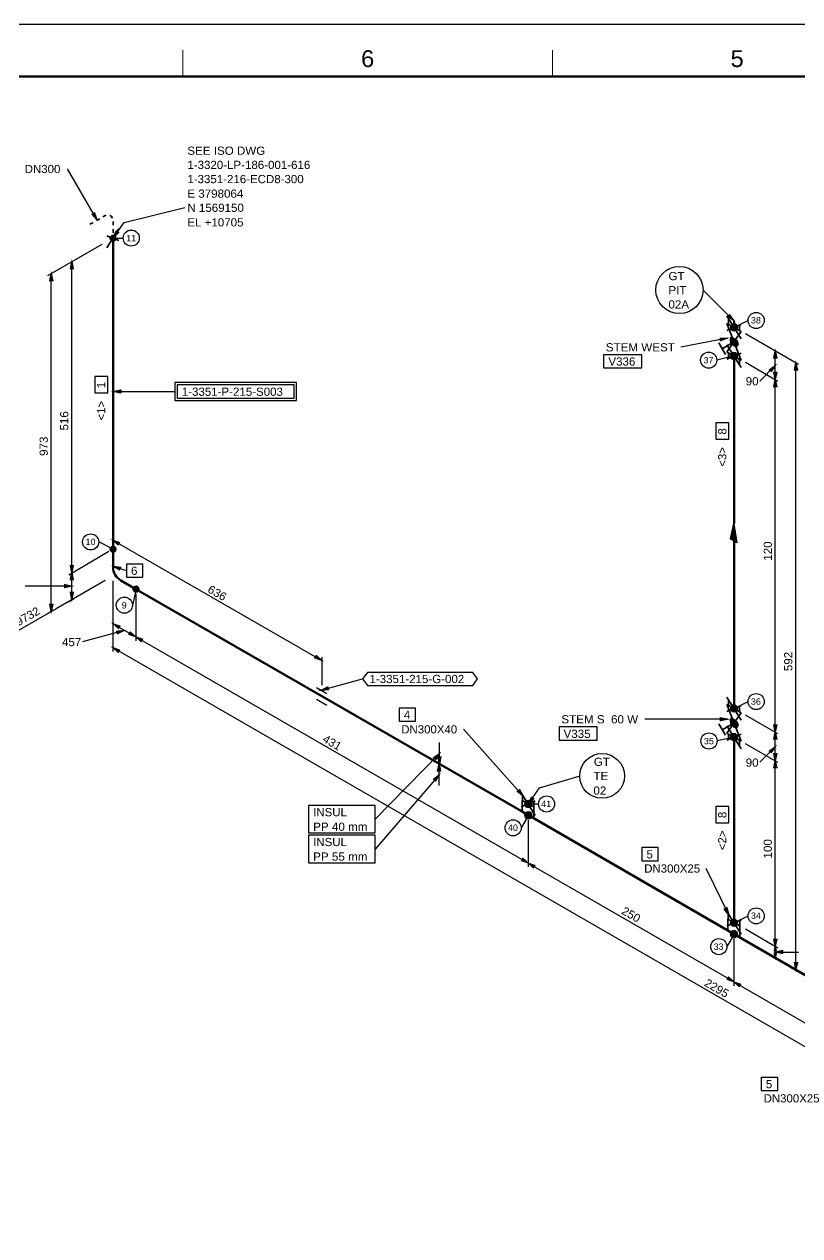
# Model space of a CAD drawing. Header units: inches. Extents: x 0 to 841, y 0 to 594.
# Drawn here: x 190.5 to 398.3, y 269.3 to 594 of the extents above; entities that cross this region are included whole.
import ezdxf
from ezdxf.enums import TextEntityAlignment as Align

# ---------------------------------------------------------------- set-up
doc = ezdxf.new("R2010")
doc.units = ezdxf.units.IN
doc.header["$MEASUREMENT"] = 0
for name, color, linetype in [('BG Border', 7, 'Continuous'), ('DIMLINES', 7, 'Continuous'), ('DIMTEXT', 7, 'Continuous'), ('FITTINGS', 7, 'Continuous'), ('ISOTEXT', 7, 'Continuous'), ('NOZZLES', 7, 'Continuous'), ('PIPE', 7, 'Continuous'), ('WELDS', 7, 'Continuous')]:
    doc.layers.add(name, color=color, linetype=linetype)
doc.styles.add('Arial', font='arial.ttf')

msp = doc.modelspace()

# ---------------------------------------------------------------- hatches: boundary and pattern name
at = {"layer": 'DIMLINES', "linetype": 'Continuous'}
for points in [[(203.64, 528.44), (203.24, 530.36), (202.84, 528.44)], [(198.12, 525.24), (197.72, 527.16), (197.32, 525.24)], [(392.12, 504.52), (391.72, 506.44), (391.32, 504.52)], [(390.6, 500.92), (391.72, 502.52), (390.12, 501.4)], [(391.32, 500.68), (391.72, 498.76), (392.12, 500.68)], [(397.64, 501.32), (397.24, 503.24), (396.84, 501.32)], [(392.12, 496.84), (391.72, 498.76), (391.32, 496.84)], [(216.04, 455.08), (214.2, 455.72), (215.64, 454.44)], [(202.84, 448.92), (203.24, 447), (203.64, 448.92)], [(203.64, 445.08), (203.24, 447), (202.84, 445.08)], [(201.32, 443), (203.24, 443.4), (201.32, 443.8)], [(202.84, 441.72), (203.24, 439.8), (203.64, 441.72)], [(197.32, 438.52), (197.72, 436.6), (198.12, 438.52)], [(216.12, 432.68), (214.28, 433.32), (215.72, 432.04)], [(215.48, 430.6), (217.24, 431.48), (215.32, 431.32)], [(218.52, 430.44), (220.36, 429.8), (218.92, 431.08)], [(222.2, 429.16), (220.36, 429.8), (221.8, 428.52)], [(216.04, 426.28), (214.2, 426.92), (215.64, 425.64)], [(268.36, 424.12), (270.2, 423.48), (268.76, 424.76)], [(391.32, 406.2), (391.72, 404.28), (392.12, 406.2)], [(392.12, 402.36), (391.72, 404.28), (391.32, 402.36)], [(390.6, 398.76), (391.72, 400.36), (390.12, 399.24)], [(300.68, 396.92), (301.72, 398.52), (300.12, 397.4)], [(301.32, 397.64), (301.72, 395.72), (302.12, 397.64)], [(391.32, 398.52), (391.72, 396.6), (392.12, 398.52)], [(392.12, 394.68), (391.72, 396.6), (391.32, 394.68)], [(302.04, 393.8), (301.64, 395.72), (301.24, 393.8)], [(300.68, 391.16), (301.64, 392.84), (300.12, 391.64)], [(323.72, 369.8), (325.56, 369.16), (324.12, 370.44)], [(327.32, 368.52), (325.48, 369.16), (326.92, 367.88)], [(391.32, 348.76), (391.72, 346.84), (392.12, 348.76)], [(391.96, 345.72), (391.72, 346.84), (391.48, 345.72)], [(391.48, 344.92), (391.72, 343.8), (391.96, 344.92)], [(393.64, 345.72), (391.72, 345.32), (393.64, 344.92)], [(396.84, 342.52), (397.24, 340.6), (397.64, 342.52)], [(378.84, 337.96), (380.68, 337.32), (379.24, 338.6)], [(382.44, 336.68), (380.6, 337.32), (382.04, 336.04)]]:
    msp.add_hatch(color=2, dxfattribs=at).paths.add_polyline_path(points)
at = {"layer": 'DIMLINES', "linetype": 'ByBlock'}
h = msp.add_hatch(dxfattribs=at)
h.set_pattern_fill('LINE', scale=25.4, style=0)
h.paths.add_polyline_path([(203.64, 528.44), (203.24, 530.36), (202.84, 528.44)])
h = msp.add_hatch(dxfattribs=at)
h.set_pattern_fill('LINE', scale=25.4, style=0)
h.paths.add_polyline_path([(198.12, 525.24), (197.72, 527.16), (197.32, 525.24)])
h = msp.add_hatch(dxfattribs=at)
h.set_pattern_fill('LINE', scale=25.4, style=0)
h.paths.add_polyline_path([(392.12, 504.52), (391.72, 506.44), (391.32, 504.52)])
h = msp.add_hatch(dxfattribs=at)
h.set_pattern_fill('LINE', scale=25.4, style=0)
h.paths.add_polyline_path([(390.6, 500.92), (391.72, 502.52), (390.12, 501.4)])
h = msp.add_hatch(dxfattribs=at)
h.set_pattern_fill('LINE', scale=25.4, style=0)
h.paths.add_polyline_path([(391.32, 500.68), (391.72, 498.76), (392.12, 500.68)])
h = msp.add_hatch(dxfattribs=at)
h.set_pattern_fill('LINE', scale=25.4, style=0)
h.paths.add_polyline_path([(397.64, 501.32), (397.24, 503.24), (396.84, 501.32)])
h = msp.add_hatch(dxfattribs=at)
h.set_pattern_fill('LINE', scale=25.4, style=0)
h.paths.add_polyline_path([(392.12, 496.84), (391.72, 498.76), (391.32, 496.84)])
h = msp.add_hatch(dxfattribs=at)
h.set_pattern_fill('LINE', scale=25.4, style=0)
h.paths.add_polyline_path([(216.04, 455.08), (214.2, 455.72), (215.64, 454.44)])
h = msp.add_hatch(dxfattribs=at)
h.set_pattern_fill('LINE', scale=25.4, style=0)
h.paths.add_polyline_path([(202.84, 448.92), (203.24, 447), (203.64, 448.92)])
h = msp.add_hatch(dxfattribs=at)
h.set_pattern_fill('LINE', scale=25.4, style=0)
h.paths.add_polyline_path([(203.64, 445.08), (203.24, 447), (202.84, 445.08)])
h = msp.add_hatch(dxfattribs=at)
h.set_pattern_fill('LINE', scale=25.4, style=0)
h.paths.add_polyline_path([(201.32, 443), (203.24, 443.4), (201.32, 443.8)])
h = msp.add_hatch(dxfattribs=at)
h.set_pattern_fill('LINE', scale=25.4, style=0)
h.paths.add_polyline_path([(202.84, 441.72), (203.24, 439.8), (203.64, 441.72)])
h = msp.add_hatch(dxfattribs=at)
h.set_pattern_fill('LINE', scale=25.4, style=0)
h.paths.add_polyline_path([(197.32, 438.52), (197.72, 436.6), (198.12, 438.52)])
h = msp.add_hatch(dxfattribs=at)
h.set_pattern_fill('LINE', scale=25.4, style=0)
h.paths.add_polyline_path([(216.12, 432.68), (214.28, 433.32), (215.72, 432.04)])
h = msp.add_hatch(dxfattribs=at)
h.set_pattern_fill('LINE', scale=25.4, style=0)
h.paths.add_polyline_path([(215.48, 430.6), (217.24, 431.48), (215.32, 431.32)])
h = msp.add_hatch(dxfattribs=at)
h.set_pattern_fill('LINE', scale=25.4, style=0)
h.paths.add_polyline_path([(218.52, 430.44), (220.36, 429.8), (218.92, 431.08)])
h = msp.add_hatch(dxfattribs=at)
h.set_pattern_fill('LINE', scale=25.4, style=0)
h.paths.add_polyline_path([(222.2, 429.16), (220.36, 429.8), (221.8, 428.52)])
h = msp.add_hatch(dxfattribs=at)
h.set_pattern_fill('LINE', scale=25.4, style=0)
h.paths.add_polyline_path([(216.04, 426.28), (214.2, 426.92), (215.64, 425.64)])
h = msp.add_hatch(dxfattribs=at)
h.set_pattern_fill('LINE', scale=25.4, style=0)
h.paths.add_polyline_path([(268.36, 424.12), (270.2, 423.48), (268.76, 424.76)])
h = msp.add_hatch(dxfattribs=at)
h.set_pattern_fill('LINE', scale=25.4, style=0)
h.paths.add_polyline_path([(391.32, 406.2), (391.72, 404.28), (392.12, 406.2)])
h = msp.add_hatch(dxfattribs=at)
h.set_pattern_fill('LINE', scale=25.4, style=0)
h.paths.add_polyline_path([(392.12, 402.36), (391.72, 404.28), (391.32, 402.36)])
h = msp.add_hatch(dxfattribs=at)
h.set_pattern_fill('LINE', scale=25.4, style=0)
h.paths.add_polyline_path([(390.6, 398.76), (391.72, 400.36), (390.12, 399.24)])
h = msp.add_hatch(dxfattribs=at)
h.set_pattern_fill('LINE', scale=25.4, style=0)
h.paths.add_polyline_path([(300.68, 396.92), (301.72, 398.52), (300.12, 397.4)])
h = msp.add_hatch(dxfattribs=at)
h.set_pattern_fill('LINE', scale=25.4, style=0)
h.paths.add_polyline_path([(301.32, 397.64), (301.72, 395.72), (302.12, 397.64)])
h = msp.add_hatch(dxfattribs=at)
h.set_pattern_fill('LINE', scale=25.4, style=0)
h.paths.add_polyline_path([(391.32, 398.52), (391.72, 396.6), (392.12, 398.52)])
h = msp.add_hatch(dxfattribs=at)
h.set_pattern_fill('LINE', scale=25.4, style=0)
h.paths.add_polyline_path([(392.12, 394.68), (391.72, 396.6), (391.32, 394.68)])
h = msp.add_hatch(dxfattribs=at)
h.set_pattern_fill('LINE', scale=25.4, style=0)
h.paths.add_polyline_path([(302.04, 393.8), (301.64, 395.72), (301.24, 393.8)])
h = msp.add_hatch(dxfattribs=at)
h.set_pattern_fill('LINE', scale=25.4, style=0)
h.paths.add_polyline_path([(300.68, 391.16), (301.64, 392.84), (300.12, 391.64)])
h = msp.add_hatch(dxfattribs=at)
h.set_pattern_fill('LINE', scale=25.4, style=0)
h.paths.add_polyline_path([(323.72, 369.8), (325.56, 369.16), (324.12, 370.44)])
h = msp.add_hatch(dxfattribs=at)
h.set_pattern_fill('LINE', scale=25.4, style=0)
h.paths.add_polyline_path([(327.32, 368.52), (325.48, 369.16), (326.92, 367.88)])
h = msp.add_hatch(dxfattribs=at)
h.set_pattern_fill('LINE', scale=25.4, style=0)
h.paths.add_polyline_path([(391.32, 348.76), (391.72, 346.84), (392.12, 348.76)])
h = msp.add_hatch(dxfattribs=at)
h.set_pattern_fill('LINE', scale=25.4, style=0)
h.paths.add_polyline_path([(391.96, 345.72), (391.72, 346.84), (391.48, 345.72)])
h = msp.add_hatch(dxfattribs=at)
h.set_pattern_fill('LINE', scale=25.4, style=0)
h.paths.add_polyline_path([(391.48, 344.92), (391.72, 343.8), (391.96, 344.92)])
h = msp.add_hatch(dxfattribs=at)
h.set_pattern_fill('LINE', scale=25.4, style=0)
h.paths.add_polyline_path([(393.64, 345.72), (391.72, 345.32), (393.64, 344.92)])
h = msp.add_hatch(dxfattribs=at)
h.set_pattern_fill('LINE', scale=25.4, style=0)
h.paths.add_polyline_path([(396.84, 342.52), (397.24, 340.6), (397.64, 342.52)])
h = msp.add_hatch(dxfattribs=at)
h.set_pattern_fill('LINE', scale=25.4, style=0)
h.paths.add_polyline_path([(378.84, 337.96), (380.68, 337.32), (379.24, 338.6)])
h = msp.add_hatch(dxfattribs=at)
h.set_pattern_fill('LINE', scale=25.4, style=0)
h.paths.add_polyline_path([(382.44, 336.68), (380.6, 337.32), (382.04, 336.04)])
at = {"layer": 'ISOTEXT', "linetype": 'Continuous'}
for points in [[(208.68, 543.08), (209.96, 541.64), (209.32, 543.48)], [(215.16, 538.6), (214.36, 536.84), (215.8, 538.2)], [(379, 515.64), (380.6, 514.52), (379.48, 516.12)], [(377.08, 509.16), (378.92, 509.88), (377, 509.88)], [(216.36, 495.96), (214.44, 495.56), (216.36, 495.16)], [(216.28, 448.44), (214.36, 448.68), (216.04, 447.72)], [(271.8, 416.36), (270.04, 415.48), (271.96, 415.64)], [(377, 407.32), (378.92, 407.72), (377, 408.12)], [(322.6, 388.36), (324.12, 387.16), (323.16, 388.84)], [(326.36, 386.84), (325.64, 385), (327, 386.36)], [(378.04, 356.84), (379.24, 355.32), (378.76, 357.24)]]:
    msp.add_hatch(color=2, dxfattribs=at).paths.add_polyline_path(points)
at = {"layer": 'ISOTEXT', "linetype": 'ByBlock'}
h = msp.add_hatch(dxfattribs=at)
h.set_pattern_fill('LINE', scale=25.4, style=0)
h.paths.add_polyline_path([(208.68, 543.08), (209.96, 541.64), (209.32, 543.48)])
h = msp.add_hatch(dxfattribs=at)
h.set_pattern_fill('LINE', scale=25.4, style=0)
h.paths.add_polyline_path([(215.16, 538.6), (214.36, 536.84), (215.8, 538.2)])
h = msp.add_hatch(dxfattribs=at)
h.set_pattern_fill('LINE', scale=25.4, style=0)
h.paths.add_polyline_path([(379, 515.64), (380.6, 514.52), (379.48, 516.12)])
h = msp.add_hatch(dxfattribs=at)
h.set_pattern_fill('LINE', scale=25.4, style=0)
h.paths.add_polyline_path([(377.08, 509.16), (378.92, 509.88), (377, 509.88)])
h = msp.add_hatch(dxfattribs=at)
h.set_pattern_fill('LINE', scale=25.4, style=0)
h.paths.add_polyline_path([(216.36, 495.96), (214.44, 495.56), (216.36, 495.16)])
h = msp.add_hatch(dxfattribs=at)
h.set_pattern_fill('LINE', scale=25.4, style=0)
h.paths.add_polyline_path([(216.28, 448.44), (214.36, 448.68), (216.04, 447.72)])
h = msp.add_hatch(dxfattribs=at)
h.set_pattern_fill('LINE', scale=25.4, style=0)
h.paths.add_polyline_path([(271.8, 416.36), (270.04, 415.48), (271.96, 415.64)])
h = msp.add_hatch(dxfattribs=at)
h.set_pattern_fill('LINE', scale=25.4, style=0)
h.paths.add_polyline_path([(377, 407.32), (378.92, 407.72), (377, 408.12)])
h = msp.add_hatch(dxfattribs=at)
h.set_pattern_fill('LINE', scale=25.4, style=0)
h.paths.add_polyline_path([(322.6, 388.36), (324.12, 387.16), (323.16, 388.84)])
h = msp.add_hatch(dxfattribs=at)
h.set_pattern_fill('LINE', scale=25.4, style=0)
h.paths.add_polyline_path([(326.36, 386.84), (325.64, 385), (327, 386.36)])
h = msp.add_hatch(dxfattribs=at)
h.set_pattern_fill('LINE', scale=25.4, style=0)
h.paths.add_polyline_path([(378.04, 356.84), (379.24, 355.32), (378.76, 357.24)])
at = {"layer": 'NOZZLES', "linetype": 'Continuous'}
h = msp.add_hatch(color=7, dxfattribs=at)
edge = h.paths.add_edge_path()
edge.add_arc((214.28, 536.68), 0.76, 0, 360)
at = {"layer": 'NOZZLES', "linetype": 'ByBlock'}
h = msp.add_hatch(dxfattribs=at)
h.set_pattern_fill('LINE', scale=25.4, style=0)
edge = h.paths.add_edge_path()
edge.add_arc((214.28, 536.68), 0.76, 0, 360)
at = {"layer": 'NOZZLES', "linetype": 'Continuous'}
h = msp.add_hatch(color=7, dxfattribs=at)
edge = h.paths.add_edge_path()
edge.add_arc((380.68, 512.76), 0.92, 0, 360)
at = {"layer": 'NOZZLES', "linetype": 'ByBlock'}
h = msp.add_hatch(dxfattribs=at)
h.set_pattern_fill('LINE', scale=25.4, style=0)
edge = h.paths.add_edge_path()
edge.add_arc((380.68, 512.76), 0.92, 0, 360)
at = {"layer": 'NOZZLES', "linetype": 'Continuous'}
h = msp.add_hatch(color=7, dxfattribs=at)
edge = h.paths.add_edge_path()
edge.add_arc((380.68, 505.08), 0.92, 0, 360)
at = {"layer": 'NOZZLES', "linetype": 'ByBlock'}
h = msp.add_hatch(dxfattribs=at)
h.set_pattern_fill('LINE', scale=25.4, style=0)
edge = h.paths.add_edge_path()
edge.add_arc((380.68, 505.08), 0.92, 0, 360)
at = {"layer": 'NOZZLES', "linetype": 'Continuous'}
h = msp.add_hatch(color=7, dxfattribs=at)
edge = h.paths.add_edge_path()
edge.add_arc((214.28, 453.32), 0.76, 0, 360)
at = {"layer": 'NOZZLES', "linetype": 'ByBlock'}
h = msp.add_hatch(dxfattribs=at)
h.set_pattern_fill('LINE', scale=25.4, style=0)
edge = h.paths.add_edge_path()
edge.add_arc((214.28, 453.32), 0.76, 0, 360)
at = {"layer": 'NOZZLES', "linetype": 'Continuous'}
h = msp.add_hatch(color=7, dxfattribs=at)
edge = h.paths.add_edge_path()
edge.add_arc((220.44, 442.6), 0.76, 0, 360)
at = {"layer": 'NOZZLES', "linetype": 'ByBlock'}
h = msp.add_hatch(dxfattribs=at)
h.set_pattern_fill('LINE', scale=25.4, style=0)
edge = h.paths.add_edge_path()
edge.add_arc((220.44, 442.6), 0.76, 0, 360)
at = {"layer": 'NOZZLES', "linetype": 'Continuous'}
h = msp.add_hatch(color=7, dxfattribs=at)
edge = h.paths.add_edge_path()
edge.add_arc((380.68, 410.6), 0.92, 0, 360)
at = {"layer": 'NOZZLES', "linetype": 'ByBlock'}
h = msp.add_hatch(dxfattribs=at)
h.set_pattern_fill('LINE', scale=25.4, style=0)
edge = h.paths.add_edge_path()
edge.add_arc((380.68, 410.6), 0.92, 0, 360)
at = {"layer": 'NOZZLES', "linetype": 'Continuous'}
h = msp.add_hatch(color=7, dxfattribs=at)
edge = h.paths.add_edge_path()
edge.add_arc((380.68, 402.92), 0.92, 0, 360)
at = {"layer": 'NOZZLES', "linetype": 'ByBlock'}
h = msp.add_hatch(dxfattribs=at)
h.set_pattern_fill('LINE', scale=25.4, style=0)
edge = h.paths.add_edge_path()
edge.add_arc((380.68, 402.92), 0.92, 0, 360)
at = {"layer": 'NOZZLES', "linetype": 'Continuous'}
h = msp.add_hatch(color=7, dxfattribs=at)
edge = h.paths.add_edge_path()
edge.add_arc((325.56, 385), 0.92, 0, 360)
at = {"layer": 'NOZZLES', "linetype": 'ByBlock'}
h = msp.add_hatch(dxfattribs=at)
h.set_pattern_fill('LINE', scale=25.4, style=0)
edge = h.paths.add_edge_path()
edge.add_arc((325.56, 385), 0.92, 0, 360)
at = {"layer": 'NOZZLES', "linetype": 'Continuous'}
h = msp.add_hatch(color=7, dxfattribs=at)
edge = h.paths.add_edge_path()
edge.add_arc((325.56, 381.96), 0.92, 0, 360)
at = {"layer": 'NOZZLES', "linetype": 'ByBlock'}
h = msp.add_hatch(dxfattribs=at)
h.set_pattern_fill('LINE', scale=25.4, style=0)
edge = h.paths.add_edge_path()
edge.add_arc((325.56, 381.96), 0.92, 0, 360)
at = {"layer": 'NOZZLES', "linetype": 'Continuous'}
h = msp.add_hatch(color=7, dxfattribs=at)
edge = h.paths.add_edge_path()
edge.add_arc((380.68, 353.16), 0.92, 0, 360)
at = {"layer": 'NOZZLES', "linetype": 'ByBlock'}
h = msp.add_hatch(dxfattribs=at)
h.set_pattern_fill('LINE', scale=25.4, style=0)
edge = h.paths.add_edge_path()
edge.add_arc((380.68, 353.16), 0.92, 0, 360)
at = {"layer": 'NOZZLES', "linetype": 'Continuous'}
h = msp.add_hatch(color=7, dxfattribs=at)
edge = h.paths.add_edge_path()
edge.add_arc((380.68, 350.12), 0.92, 0, 360)
at = {"layer": 'NOZZLES', "linetype": 'ByBlock'}
h = msp.add_hatch(dxfattribs=at)
h.set_pattern_fill('LINE', scale=25.4, style=0)
edge = h.paths.add_edge_path()
edge.add_arc((380.68, 350.12), 0.92, 0, 360)

# ---------------------------------------------------------------- linework, layer by layer
at = {"layer": 'BG Border', "color": 7, "linetype": 'Continuous', "lineweight": 25}
msp.add_line((0, 594), (841, 594), dxfattribs=at)
at = {"layer": 'BG Border', "color": 7, "linetype": 'Continuous', "lineweight": 13}
for p, q in [((233, 580), (233, 587.02)), ((332, 580), (332, 587.02))]:
    msp.add_line(p, q, dxfattribs=at)
at = {"layer": 'BG Border', "color": 3, "linetype": 'Continuous', "lineweight": 120}
msp.add_line((35, 580), (827, 580), dxfattribs=at)
msp.add_lwpolyline([(827, 580), (35, 580), (35, 14), (827, 14)], close=True, dxfattribs=at)
at = {"layer": 'DIMLINES', "color": 2, "linetype": 'Continuous', "lineweight": 30}
for p, q in [((196.84, 526.68), (211.4, 535.08)), ((202.84, 528.44), (203.24, 530.36)), ((203.24, 530.36), (203.64, 528.44)), ((203.24, 447), (203.24, 530.36)), ((197.32, 525.24), (197.72, 527.16)), ((197.72, 527.16), (198.12, 525.24)), ((197.72, 436.6), (197.72, 527.16)), ((203.64, 528.44), (202.84, 528.44)), ((198.12, 525.24), (197.32, 525.24)), ((397.96, 502.76), (383.72, 511)), ((391.32, 504.52), (391.72, 506.44)), ((392.12, 504.52), (391.32, 504.52)), ((391.72, 506.44), (392.12, 504.52)), ((391.72, 498.76), (391.72, 506.44)), ((392.36, 498.28), (383.72, 503.32)), ((391.72, 502.52), (387.56, 498.36)), ((390.12, 501.4), (391.72, 502.52)), ((390.6, 500.92), (390.12, 501.4)), ((391.72, 502.52), (390.6, 500.92)), ((391.72, 498.76), (391.32, 500.68)), ((391.32, 500.68), (392.12, 500.68)), ((392.12, 500.68), (391.72, 498.76)), ((396.84, 501.32), (397.24, 503.24)), ((397.64, 501.32), (396.84, 501.32)), ((397.24, 503.24), (397.64, 501.32)), ((397.24, 340.6), (397.24, 503.24)), ((391.32, 496.84), (391.72, 498.76)), ((391.72, 498.76), (392.12, 496.84)), ((391.72, 404.28), (391.72, 498.76)), ((392.12, 496.84), (391.32, 496.84)), ((214.2, 455.72), (216.04, 455.08)), ((215.64, 454.44), (214.2, 455.72)), ((214.2, 455.72), (270.2, 423.48)), ((214.28, 456.68), (214.28, 454.76)), ((216.04, 455.08), (215.64, 454.44)), ((202.44, 446.44), (213.16, 452.76)), ((203.24, 447), (202.84, 448.92)), ((202.84, 448.92), (203.64, 448.92)), ((203.64, 448.92), (203.24, 447)), ((212.2, 444.92), (199, 437.32)), ((202.84, 445.08), (203.24, 447)), ((203.64, 445.08), (202.84, 445.08)), ((203.24, 447), (203.64, 445.08)), ((203.24, 439.8), (203.24, 447)), ((203.24, 443.4), (190.76, 443.4)), ((201.32, 443), (201.32, 443.8)), ((201.32, 443.8), (203.24, 443.4)), ((203.24, 443.4), (201.32, 443)), ((203.24, 439.8), (202.84, 441.72)), ((202.84, 441.72), (203.64, 441.72)), ((203.64, 441.72), (203.24, 439.8)), ((214.28, 425.88), (214.28, 444.84)), ((197.72, 436.6), (197.32, 438.52)), ((197.32, 438.52), (198.12, 438.52)), ((198.12, 438.52), (197.72, 436.6)), ((202.36, 439.16), (203.96, 440.04)), ((220.44, 428.76), (220.44, 441.32)), ((199, 437.32), (182.68, 427.96)), ((196.84, 436.12), (198.44, 437)), ((214.28, 433.32), (216.12, 432.68)), ((215.72, 432.04), (214.28, 433.32)), ((214.28, 433.32), (220.36, 429.8)), ((216.12, 432.68), (215.72, 432.04)), ((217.24, 431.48), (206.12, 428.44)), ((215.32, 431.32), (217.24, 431.48)), ((215.48, 430.6), (215.32, 431.32)), ((217.24, 431.48), (215.48, 430.6)), ((218.52, 430.44), (218.92, 431.08)), ((220.36, 429.8), (218.52, 430.44)), ((218.92, 431.08), (220.36, 429.8)), ((220.36, 429.8), (222.2, 429.16)), ((221.8, 428.52), (220.36, 429.8)), ((220.36, 429.8), (325.56, 369.16)), ((222.2, 429.16), (221.8, 428.52)), ((214.2, 426.92), (216.04, 426.28)), ((215.64, 425.64), (214.2, 426.92)), ((214.2, 426.92), (548.52, 234.04)), ((216.04, 426.28), (215.64, 425.64)), ((268.36, 424.12), (268.76, 424.76)), ((270.2, 423.48), (268.36, 424.12)), ((268.76, 424.76), (270.2, 423.48)), ((270.2, 424.36), (270.2, 416.84)), ((392.36, 403.8), (383.72, 408.84)), ((391.72, 404.28), (391.32, 406.2)), ((391.32, 406.2), (392.12, 406.2)), ((392.12, 406.2), (391.72, 404.28)), ((391.32, 402.36), (391.72, 404.28)), ((391.72, 404.28), (392.12, 402.36)), ((391.72, 396.6), (391.72, 404.28)), ((301.72, 395.72), (301.72, 401.48)), ((392.36, 396.12), (383.72, 401.16)), ((391.72, 400.36), (387.56, 396.2)), ((390.12, 399.24), (391.72, 400.36)), ((391.72, 400.36), (390.6, 398.76)), ((392.12, 402.36), (391.32, 402.36)), ((301.72, 398.52), (284.52, 380.92)), ((300.12, 397.4), (301.72, 398.52)), ((300.68, 396.92), (300.12, 397.4)), ((301.72, 398.52), (300.68, 396.92)), ((301.72, 395.72), (301.32, 397.64)), ((301.32, 397.64), (302.12, 397.64)), ((302.12, 397.64), (301.72, 395.72)), ((390.6, 398.76), (390.12, 399.24)), ((391.72, 396.6), (391.32, 398.52)), ((391.32, 398.52), (392.12, 398.52)), ((391.32, 394.68), (391.72, 396.6)), ((392.12, 398.52), (391.72, 396.6)), ((391.72, 396.6), (392.12, 394.68)), ((391.72, 346.84), (391.72, 396.6)), ((300.92, 396.12), (302.52, 395.24)), ((300.92, 396.12), (302.52, 395.24)), ((301.24, 393.8), (301.64, 395.72)), ((302.04, 393.8), (301.24, 393.8)), ((301.64, 395.72), (302.04, 393.8)), ((301.64, 389.96), (301.64, 395.72)), ((392.12, 394.68), (391.32, 394.68)), ((301.64, 392.84), (284.52, 372.92)), ((300.12, 391.64), (301.64, 392.84)), ((300.68, 391.16), (300.12, 391.64)), ((301.64, 392.84), (300.68, 391.16)), ((284.52, 384.6), (266.68, 384.6)), ((266.68, 384.6), (266.68, 377.24)), ((284.52, 377.24), (284.52, 384.6)), ((325.56, 368.12), (325.56, 380.68)), ((266.68, 377.24), (284.52, 377.24)), ((284.52, 376.6), (266.68, 376.6)), ((266.68, 376.6), (266.68, 369.24)), ((284.52, 369.24), (284.52, 376.6)), ((323.72, 369.8), (324.12, 370.44)), ((324.12, 370.44), (325.56, 369.16)), ((266.68, 369.24), (284.52, 369.24)), ((325.56, 369.16), (323.72, 369.8)), ((325.48, 369.16), (327.32, 368.52)), ((326.92, 367.88), (325.48, 369.16)), ((325.48, 369.16), (380.68, 337.32)), ((327.32, 368.52), (326.92, 367.88)), ((392.36, 346.36), (383.72, 351.4)), ((380.68, 336.28), (380.68, 348.84)), ((391.72, 346.84), (391.32, 348.76)), ((391.32, 348.76), (392.12, 348.76)), ((392.12, 348.76), (391.72, 346.84)), ((391.48, 345.72), (391.72, 346.84)), ((391.96, 345.72), (391.48, 345.72)), ((391.72, 343.8), (391.48, 344.92)), ((391.48, 344.92), (391.96, 344.92)), ((391.72, 346.84), (391.96, 345.72)), ((391.72, 343.8), (391.72, 346.84)), ((391.72, 345.32), (393.64, 345.72)), ((393.64, 344.92), (391.72, 345.32)), ((391.72, 345.32), (397.96, 345.32)), ((391.96, 344.92), (391.72, 343.8)), ((393.64, 345.72), (393.64, 344.92)), ((397.24, 340.6), (396.84, 342.52)), ((396.84, 342.52), (397.64, 342.52)), ((397.64, 342.52), (397.24, 340.6)), ((378.84, 337.96), (379.24, 338.6)), ((380.68, 337.32), (378.84, 337.96)), ((379.24, 338.6), (380.68, 337.32)), ((380.6, 337.32), (382.44, 336.68)), ((382.04, 336.04), (380.6, 337.32)), ((380.6, 337.32), (435.8, 305.48)), ((382.44, 336.68), (382.04, 336.04))]:
    msp.add_line(p, q, dxfattribs=at)
at = {"layer": 'DIMLINES', "color": 2, "linetype": 'Continuous', "lineweight": 30, "const_width": 0.3}
for points in [[(203.64, 528.44), (203.24, 530.36), (202.84, 528.44)], [(198.12, 525.24), (197.72, 527.16), (197.32, 525.24)], [(392.12, 504.52), (391.72, 506.44), (391.32, 504.52)], [(397.64, 501.32), (397.24, 503.24), (396.84, 501.32)], [(390.6, 500.92), (391.72, 502.52), (390.12, 501.4)], [(391.32, 500.68), (391.72, 498.76), (392.12, 500.68)], [(392.12, 496.84), (391.72, 498.76), (391.32, 496.84)], [(216.04, 455.08), (214.2, 455.72), (215.64, 454.44)], [(202.84, 448.92), (203.24, 447), (203.64, 448.92)], [(203.64, 445.08), (203.24, 447), (202.84, 445.08)], [(201.32, 443), (203.24, 443.4), (201.32, 443.8)], [(202.84, 441.72), (203.24, 439.8), (203.64, 441.72)], [(197.32, 438.52), (197.72, 436.6), (198.12, 438.52)], [(216.12, 432.68), (214.28, 433.32), (215.72, 432.04)], [(215.48, 430.6), (217.24, 431.48), (215.32, 431.32)], [(218.52, 430.44), (220.36, 429.8), (218.92, 431.08)], [(222.2, 429.16), (220.36, 429.8), (221.8, 428.52)], [(216.04, 426.28), (214.2, 426.92), (215.64, 425.64)], [(268.36, 424.12), (270.2, 423.48), (268.76, 424.76)], [(391.32, 406.2), (391.72, 404.28), (392.12, 406.2)], [(392.12, 402.36), (391.72, 404.28), (391.32, 402.36)], [(390.6, 398.76), (391.72, 400.36), (390.12, 399.24)], [(300.68, 396.92), (301.72, 398.52), (300.12, 397.4)], [(302.04, 393.8), (301.64, 395.72), (301.24, 393.8)], [(301.32, 397.64), (301.72, 395.72), (302.12, 397.64)], [(391.32, 398.52), (391.72, 396.6), (392.12, 398.52)], [(392.12, 394.68), (391.72, 396.6), (391.32, 394.68)], [(300.68, 391.16), (301.64, 392.84), (300.12, 391.64)], [(323.72, 369.8), (325.56, 369.16), (324.12, 370.44)], [(327.32, 368.52), (325.48, 369.16), (326.92, 367.88)], [(391.32, 348.76), (391.72, 346.84), (392.12, 348.76)], [(391.96, 345.72), (391.72, 346.84), (391.48, 345.72)], [(393.64, 345.72), (391.72, 345.32), (393.64, 344.92)], [(391.48, 344.92), (391.72, 343.8), (391.96, 344.92)], [(396.84, 342.52), (397.24, 340.6), (397.64, 342.52)], [(378.84, 337.96), (380.68, 337.32), (379.24, 338.6)], [(382.44, 336.68), (380.6, 337.32), (382.04, 336.04)]]:
    msp.add_lwpolyline(points, close=True, dxfattribs=at)
at = {"layer": 'FITTINGS', "color": 7, "linetype": 'Continuous', "lineweight": 35}
for p, q in [((382.6, 511.6), (378.7, 513.8)), ((378.7, 513.8), (382.6, 503.9)), ((379.2, 513.5), (379.2, 515)), ((382.1, 511.9), (379.2, 513.5)), ((380.6, 512.8), (380.6, 514.6)), ((380.6, 514.6), (380.7, 514.4)), ((380.7, 514.4), (380.7, 512.6)), ((382.1, 513.4), (382.1, 511.9)), ((378.7, 506.2), (382.6, 511.6)), ((379.7, 509.4), (379.8, 510.1)), ((379.8, 510.1), (380.6, 509.8)), ((379.8, 510.1), (381.4, 507.7)), ((380.6, 512.7), (380.6, 512.8)), ((380.7, 512.6), (380.6, 512.7)), ((378.4, 505.5), (376.6, 508.6)), ((380.6, 508.9), (377.5, 507)), ((379.8, 508.6), (379.7, 509.4)), ((379.7, 509.4), (381.8, 508.2)), ((379.8, 509.7), (381.6, 507.9)), ((381.4, 509.2), (379.8, 508.6)), ((381.6, 508.7), (379.8, 509)), ((380.6, 507.8), (379.8, 508.6)), ((380.6, 509.8), (381.4, 509.2)), ((380.6, 509.8), (380.6, 507.8)), ((381.4, 507.7), (380.6, 507.8)), ((381.4, 509.2), (381.8, 508.2)), ((381.8, 508.2), (381.4, 507.7)), ((380.6, 505), (378.7, 506.2)), ((379.2, 504.4), (379.2, 505.8)), ((379.2, 505.8), (382.1, 504.2)), ((382.6, 503.9), (380.6, 505)), ((382.1, 504.2), (382.1, 502.8)), ((379.2, 411.4), (379.2, 412.8)), ((382.6, 409.4), (378.7, 411.7)), ((378.7, 411.7), (382.6, 401.8)), ((378.7, 404), (382.6, 409.4)), ((382.1, 409.8), (379.2, 411.4)), ((382.1, 411.2), (382.1, 409.8)), ((378.4, 403.4), (376.6, 406.5)), ((380.6, 406.7), (377.5, 404.9)), ((379.7, 407.3), (379.8, 407.9)), ((379.8, 406.4), (379.7, 407.3)), ((379.7, 407.3), (381.8, 406.1)), ((379.8, 407.9), (380.6, 407.7)), ((379.8, 407.9), (381.4, 405.5)), ((379.8, 407.5), (381.6, 405.8)), ((381.4, 407), (379.8, 406.4)), ((381.6, 406.6), (379.8, 406.8)), ((380.6, 405.6), (379.8, 406.4)), ((380.6, 407.7), (381.4, 407)), ((380.6, 407.7), (380.6, 405.6)), ((381.4, 407), (381.8, 406.1)), ((381.8, 406.1), (381.4, 405.5)), ((380.6, 402.9), (378.7, 404)), ((379.2, 402.2), (379.2, 403.7)), ((379.2, 403.7), (382.1, 402.1)), ((381.4, 405.5), (380.6, 405.6)), ((382.6, 401.8), (380.6, 402.9)), ((382.1, 402.1), (382.1, 400.6)), ((324, 385.8), (324, 387.5)), ((323.9, 382.8), (323.9, 385.9)), ((323.9, 385.9), (327, 384.2)), ((327, 384.2), (327, 385.8)), ((327, 384.2), (327, 381)), ((325.5, 381.9), (323.9, 382.8)), ((327, 381), (325.5, 381.9)), ((379, 351), (379, 354.1)), ((379, 354.1), (382.2, 352.3)), ((379.1, 354), (379.1, 355.7)), ((382.2, 352.3), (382.2, 354)), ((380.6, 350.1), (379, 351)), ((382.2, 352.3), (382.2, 349.2)), ((382.2, 349.2), (380.6, 350.1))]:
    msp.add_line(p, q, dxfattribs=at)
at = {"layer": 'FITTINGS', "color": 7, "linetype": 'Continuous', "lineweight": 30}
for p, q in [((379.7, 456.1), (380.6, 460.2)), ((379.8, 456), (380.6, 459.7)), ((379.9, 455.9), (380.6, 459.2)), ((380.1, 455.8), (380.6, 458.7)), ((380.2, 455.8), (380.6, 458.3)), ((380.3, 455.7), (380.6, 457.9)), ((380.6, 460.2), (381.4, 455)), ((380.6, 455.5), (380.6, 460.2)), ((380.6, 459.7), (381.4, 455.1)), ((380.6, 459.2), (381.3, 455.1)), ((380.6, 458.7), (381.1, 455.2)), ((380.6, 458.3), (381, 455.3)), ((380.6, 457.9), (381, 455.4)), ((380.6, 455.5), (379.7, 456.1)), ((381.4, 455), (379.8, 456)), ((381.4, 455.1), (379.9, 455.9)), ((381.3, 455.1), (380.1, 455.8)), ((381.1, 455.2), (380.2, 455.8)), ((381, 455.3), (380.3, 455.7)), ((380.4, 455.7), (380.6, 457.4)), ((381, 455.4), (380.4, 455.7)), ((380.6, 457.4), (380.8, 455.4)), ((380.6, 455.6), (380.6, 457)), ((380.6, 457), (380.7, 455.5)), ((380.8, 455.4), (380.6, 455.6)), ((380.7, 455.5), (380.6, 455.5))]:
    msp.add_line(p, q, dxfattribs=at)
at = {"layer": 'ISOTEXT', "color": 2, "linetype": 'Continuous', "lineweight": 30}
for p, q in [((209.96, 541.64), (202.12, 555.24)), ((208.68, 543.08), (209.32, 543.48)), ((209.96, 541.64), (208.68, 543.08)), ((209.32, 543.48), (209.96, 541.64)), ((217.24, 540.84), (233.56, 544.84)), ((214.36, 536.84), (217.24, 540.84)), ((214.28, 536.68), (217, 536.68)), ((214.36, 536.84), (215.16, 538.6)), ((215.8, 538.2), (214.36, 536.84)), ((215.16, 538.6), (215.8, 538.2)), ((380.6, 514.52), (372.36, 522.76)), ((379, 515.64), (379.48, 516.12)), ((380.6, 514.52), (379, 515.64)), ((379.48, 516.12), (380.6, 514.52)), ((380.68, 512.76), (384.44, 514.6)), ((378.92, 509.88), (366.44, 507.48)), ((377.08, 509.16), (377, 509.88)), ((377, 509.88), (378.92, 509.88)), ((378.92, 509.88), (377.08, 509.16)), ((355.96, 505.4), (345.72, 505.4)), ((345.72, 505.4), (345.72, 501.88)), ((355.96, 501.88), (355.96, 505.4)), ((380.68, 505.08), (376.04, 503.96)), ((345.72, 501.88), (355.96, 501.88)), ((212.92, 499.56), (209.4, 499.56)), ((209.4, 499.56), (209.4, 495.16)), ((212.92, 495.16), (212.92, 499.56)), ((263.48, 497.96), (230.84, 497.96)), ((230.84, 497.96), (230.84, 493.16)), ((262.84, 497.32), (231.48, 497.32)), ((231.48, 497.32), (231.48, 493.8)), ((262.84, 493.8), (262.84, 497.32)), ((263.48, 493.16), (263.48, 497.96)), ((209.4, 495.16), (212.92, 495.16)), ((214.44, 495.56), (216.36, 495.96)), ((214.44, 495.56), (230.84, 495.56)), ((216.36, 495.16), (214.44, 495.56)), ((216.36, 495.96), (216.36, 495.16)), ((231.48, 493.8), (262.84, 493.8)), ((230.84, 493.16), (263.48, 493.16)), ((379.32, 487.16), (375.8, 487.16)), ((375.8, 487.16), (375.8, 482.76)), ((379.32, 482.76), (379.32, 487.16)), ((375.8, 482.76), (379.32, 482.76)), ((214.28, 453.32), (210.44, 455.24)), ((214.36, 448.68), (217.88, 447.56)), ((214.36, 448.68), (216.28, 448.44)), ((216.04, 447.72), (214.36, 448.68)), ((216.28, 448.44), (216.04, 447.72)), ((222.28, 449.32), (217.88, 449.32)), ((217.88, 449.32), (217.88, 445.8)), ((222.28, 445.8), (222.28, 449.32)), ((217.88, 445.8), (222.28, 445.8)), ((220.44, 442.6), (219.48, 438.28)), ((282.44, 420.28), (281.16, 418.52)), ((310.68, 420.28), (282.44, 420.28)), ((311.96, 418.52), (310.68, 420.28)), ((270.04, 415.48), (281.16, 418.52)), ((270.04, 415.48), (271.8, 416.36)), ((271.8, 416.36), (271.96, 415.64)), ((281.16, 418.52), (282.44, 416.76)), ((282.44, 416.76), (310.68, 416.76)), ((310.68, 416.76), (311.96, 418.52)), ((271.96, 415.64), (270.04, 415.48)), ((380.68, 410.6), (384.44, 412.44)), ((295.32, 410.68), (290.92, 410.68)), ((290.92, 410.68), (290.92, 407.16)), ((295.32, 407.16), (295.32, 410.68)), ((290.92, 407.16), (295.32, 407.16)), ((378.92, 407.72), (356.76, 407.72)), ((377, 407.32), (377, 408.12)), ((377, 408.12), (378.92, 407.72)), ((378.92, 407.72), (377, 407.32)), ((324.12, 387.16), (308.2, 405.08)), ((344.04, 405.64), (333.8, 405.64)), ((333.8, 405.64), (333.8, 402.12)), ((344.04, 402.12), (344.04, 405.64)), ((380.68, 402.92), (376.12, 401.88)), ((333.8, 402.12), (344.04, 402.12)), ((328.52, 389.32), (339.4, 392.52)), ((322.6, 388.36), (323.16, 388.84)), ((324.12, 387.16), (322.6, 388.36)), ((323.16, 388.84), (324.12, 387.16)), ((325.64, 385), (328.52, 389.32)), ((325.64, 385), (326.36, 386.84)), ((326.36, 386.84), (327, 386.36)), ((325.56, 385), (328.28, 385)), ((327, 386.36), (325.64, 385)), ((379.32, 384.36), (375.8, 384.36)), ((375.8, 384.36), (375.8, 379.96)), ((379.32, 379.96), (379.32, 384.36)), ((325.56, 381.96), (323.64, 378.6)), ((375.8, 379.96), (379.32, 379.96)), ((360.36, 373.32), (355.96, 373.32)), ((355.96, 373.32), (355.96, 369.8)), ((360.36, 369.8), (360.36, 373.32)), ((355.96, 369.8), (360.36, 369.8)), ((379.24, 355.32), (373.24, 367.72)), ((378.04, 356.84), (378.76, 357.24)), ((378.76, 357.24), (379.24, 355.32)), ((379.24, 355.32), (378.04, 356.84)), ((380.68, 353.16), (384.44, 355)), ((380.68, 350.12), (378.76, 346.76)), ((392.36, 311.72), (387.96, 311.72)), ((387.96, 311.72), (387.96, 308.2)), ((392.36, 308.2), (392.36, 311.72)), ((387.96, 308.2), (392.36, 308.2))]:
    msp.add_line(p, q, dxfattribs=at)
at = {"layer": 'ISOTEXT', "color": 2, "linetype": 'Continuous', "lineweight": 30, "const_width": 0.3}
for points in [[(208.68, 543.08), (209.96, 541.64), (209.32, 543.48)], [(215.16, 538.6), (214.36, 536.84), (215.8, 538.2)], [(379, 515.64), (380.6, 514.52), (379.48, 516.12)], [(377.08, 509.16), (378.92, 509.88), (377, 509.88)], [(216.36, 495.96), (214.44, 495.56), (216.36, 495.16)], [(216.28, 448.44), (214.36, 448.68), (216.04, 447.72)], [(271.8, 416.36), (270.04, 415.48), (271.96, 415.64)], [(377, 407.32), (378.92, 407.72), (377, 408.12)], [(322.6, 388.36), (324.12, 387.16), (323.16, 388.84)], [(326.36, 386.84), (325.64, 385), (327, 386.36)], [(378.04, 356.84), (379.24, 355.32), (378.76, 357.24)]]:
    msp.add_lwpolyline(points, close=True, dxfattribs=at)
at = {"layer": 'ISOTEXT', "color": 2, "linetype": 'Continuous', "lineweight": 30}
for centre, radius in [((219.16, 536.68), 2.16), ((366.04, 522.76), 6.32), ((386.6, 514.6), 2.16), ((373.88, 503.96), 2.16), ((208.28, 455.24), 2.16), ((217.32, 438.28), 2.16), ((386.6, 412.44), 2.16), ((373.96, 401.88), 2.16), ((345.32, 392.52), 6), ((330.44, 385), 2.16), ((321.48, 378.6), 2.16), ((386.6, 355), 2.16), ((376.6, 346.76), 2.16)]:
    msp.add_circle(centre, radius, dxfattribs=at)
at = {"layer": 'NOZZLES', "color": 7, "linetype": 'Continuous', "lineweight": 25}
for p, q in [((268.8, 416.2), (271.6, 414.6)), ((271.6, 411.4), (268.8, 413))]:
    msp.add_line(p, q, dxfattribs=at)
at = {"layer": 'NOZZLES', "color": 7, "linetype": 'Continuous', "lineweight": 35}
for centre, radius in [((214.28, 536.68), 0.76), ((380.68, 512.76), 0.92), ((380.68, 505.08), 0.92), ((214.28, 453.32), 0.76), ((220.44, 442.6), 0.76), ((380.68, 410.6), 0.92), ((380.68, 402.92), 0.92), ((325.56, 385), 0.92), ((325.56, 381.96), 0.92), ((380.68, 353.16), 0.92), ((380.68, 350.12), 0.92)]:
    msp.add_circle(centre, radius, dxfattribs=at)
at = {"layer": 'PIPE', "color": 7, "linetype": 'Continuous', "lineweight": 35}
for p, q in [((211.59, 542.36), (212.2, 542.7)), ((212.2, 542.68), (212.44, 542.79)), ((212.44, 542.79), (212.47, 542.8)), ((213.45, 542.75), (213.47, 542.74)), ((213.47, 542.74), (213.7, 542.61)), ((213.7, 542.61), (213.9, 542.43)), ((213.9, 542.43), (214.06, 542.23)), ((208.1, 540.4), (208.97, 540.89)), ((209.84, 541.38), (210.72, 541.87)), ((214.06, 542.23), (214.15, 542.06)), ((214.3, 541.1), (214.3, 540.1)), ((214.3, 539.1), (214.3, 538.1)), ((214.3, 537.1), (214.3, 536.7))]:
    msp.add_line(p, q, dxfattribs=at)
at = {"layer": 'PIPE', "color": 7, "linetype": 'Continuous', "lineweight": 50}
for p, q in [((214.3, 536.7), (214.3, 453.3)), ((380.7, 460.2), (380.7, 505.1)), ((380.7, 410.6), (380.7, 455.6)), ((214.3, 453.3), (214.3, 448.5)), ((216.4, 444.9), (220.4, 442.6)), ((220.4, 442.6), (270.2, 413.9)), ((270.2, 413.9), (325.6, 382)), ((380.7, 353.2), (380.7, 402.9)), ((325.6, 382), (380.7, 350.1)), ((380.7, 350.1), (435.8, 318.3))]:
    msp.add_line(p, q, dxfattribs=at)
msp.add_arc((218.44, 448.52), 4.16, 180, 240.018, dxfattribs=at)
at = {"layer": 'WELDS', "color": 7, "linetype": 'Continuous', "lineweight": 35}
for p, q in [((215.8, 539.2), (212.6, 534.1)), ((212.6, 537.3), (215.8, 536)), ((382.6, 509.7), (378.7, 515.8)), ((378.7, 511.9), (382.6, 513.5)), ((382.6, 502), (378.7, 508.1)), ((378.7, 504.2), (382.6, 505.8)), ((382.6, 407.5), (378.7, 413.6)), ((378.7, 409.8), (382.6, 411.4)), ((382.6, 399.8), (378.7, 405.9)), ((378.7, 402.1), (382.6, 403.7)), ((327.4, 381.9), (323.6, 388)), ((323.6, 384.2), (327.4, 385.8)), ((382.6, 350.1), (378.7, 356.2)), ((378.7, 352.3), (382.6, 353.9))]:
    msp.add_line(p, q, dxfattribs=at)
for centre, radius in [((214.28, 536.68), 0.76), ((380.68, 512.76), 0.92), ((380.68, 505.08), 0.92), ((214.28, 453.32), 0.76), ((220.44, 442.6), 0.76), ((380.68, 410.6), 0.92), ((380.68, 402.92), 0.92), ((325.56, 385), 0.92), ((325.56, 381.96), 0.92), ((380.68, 353.16), 0.92), ((380.68, 350.12), 0.92)]:
    msp.add_circle(centre, radius, dxfattribs=at)

# ---------------------------------------------------------------- texts
at = {"layer": 'BG Border', "color": 3, "style": 'Arial', "width": 1.008516}
for s, p in [('6', (282.5, 587.02)), ('5', (381.5, 587.02))]:
    msp.add_text(s, height=4.5, dxfattribs=at).set_placement(p, align=Align.TOP_CENTER)
at = {"layer": 'DIMLINES', "color": 2, "style": 'Arial'}
for s, width, p in [('INSUL', 0.999439, (267.9, 381.7)), ('PP 40 mm', 1.014226, (267.9, 377.8)), ('INSUL', 0.999439, (267.9, 373.7)), ('PP 55 mm', 1.014226, (267.9, 369.8))]:
    msp.add_text(s, height=2.2, dxfattribs=dict(at, width=width)).set_placement(p)
at = {"layer": 'DIMTEXT', "color": 2, "style": 'Arial', "width": 1.008516}
for s, p in [('90', (383.8, 497.2)), ('457', (200.6, 427.3)), ('90', (383.8, 395))]:
    msp.add_text(s, height=2.2, dxfattribs=at).set_placement(p)
for s, rotation, p in [('516', 90, (202.3, 485.1)), ('973', 90, (196.8, 478.3)), ('120', 90, (390.8, 450.2)), ('636', 330, (239.4, 441.9)), ('592', 90, (396.3, 420.6)), ('431', 330, (270.2, 401.8)), ('100', 90, (390.8, 370.4)), ('250', 330, (350.3, 355.7)), ('2295', 330, (372.5, 336.4))]:
    msp.add_text(s, height=2.2, rotation=rotation, dxfattribs=at).set_placement(p)
at = {"layer": 'ISOTEXT', "color": 2, "style": 'Arial'}
for s, height, width, p in [('SEE ISO DWG', 2.2, 1.00983, (234.2, 559)), ('DN300', 2.2, 1.000881, (190.6, 554.1)), ('1-3320-LP-186-001-616', 2.2, 1.004063, (234.2, 555.2)), ('1-3351-216-ECD8-300', 2.2, 1.00235, (234.2, 551.4)), ('E 3798064', 2.2, 1.007902, (234.2, 547.5)), ('N 1569150', 2.2, 1.006087, (234.2, 543.7)), ('EL +10705', 2.2, 1.005315, (234.2, 539.8)), ('11', 1.7, 1.008516, (217.8, 535.8)), ('GT', 2.2, 1.009036, (363.1, 525.4)), ('PIT', 2.2, 1.01089, (363.1, 521.6)), ('02A', 2.2, 1.006847, (363.1, 517.8)), ('38', 1.7, 1.008516, (385.2, 513.8)), ('STEM WEST', 2.2, 1.013742, (346.3, 506.3)), ('V336', 2.2, 1.007244, (347, 502.5)), ('37', 1.7, 1.008516, (372.5, 503.1)), ('1-3351-P-215-S003', 2.2, 1.003781, (232.7, 494.4)), ('10', 1.7, 1.008516, (206.9, 454.4)), ('6', 2.2, 1.008516, (219.1, 446.4)), ('9', 1.7, 1.008516, (216.6, 437.4)), ('1-3351-215-G-002', 2.2, 1.003461, (283, 417.4)), ('36', 1.7, 1.008516, (385.2, 411.6)), ('4', 2.2, 1.008516, (292.2, 407.8)), ('DN300X40', 2.2, 0.996682, (291.5, 403.9)), ('STEM S  60 W', 2.2, 1.012656, (334.4, 406.6)), ('V335', 2.2, 1.007244, (335, 402.7)), ('35', 1.7, 1.008516, (372.6, 401)), ('GT', 2.2, 1.009036, (343.1, 395.2)), ('TE', 2.2, 1.011406, (343, 391.4)), ('02', 2.2, 1.008516, (343, 387.5)), ('41', 1.7, 1.008516, (329, 384.2)), ('40', 1.7, 1.008516, (320.1, 377.8)), ('5', 2.2, 1.008516, (357.2, 370.4)), ('DN300X25', 2.2, 0.996682, (356.6, 366.6)), ('34', 1.7, 1.008516, (385.2, 354.2)), ('33', 1.7, 1.008516, (375.2, 345.9)), ('5', 2.2, 1.008516, (389.2, 308.8)), ('DN300X25', 2.2, 0.996682, (388.6, 305))]:
    msp.add_text(s, height=height, dxfattribs=dict(at, width=width)).set_placement(p)
for s, rotation, width, p in [('1', 90, 1.008516, (212.2, 496.4)), ('<1>', 90, 0.993892, (212.2, 487.8)), ('8', 90, 1.008516, (378.6, 484)), ('<3>', 90, 0.993892, (378.6, 475.4)), ('EL +9732', 30, 1.004902, (183.4, 429.4)), ('8', 90, 1.008516, (378.6, 381.2)), ('<2>', 90, 0.993892, (378.6, 372.6))]:
    msp.add_text(s, height=2.2, rotation=rotation, dxfattribs=dict(at, width=width)).set_placement(p)

doc.saveas('drawing.dxf')
